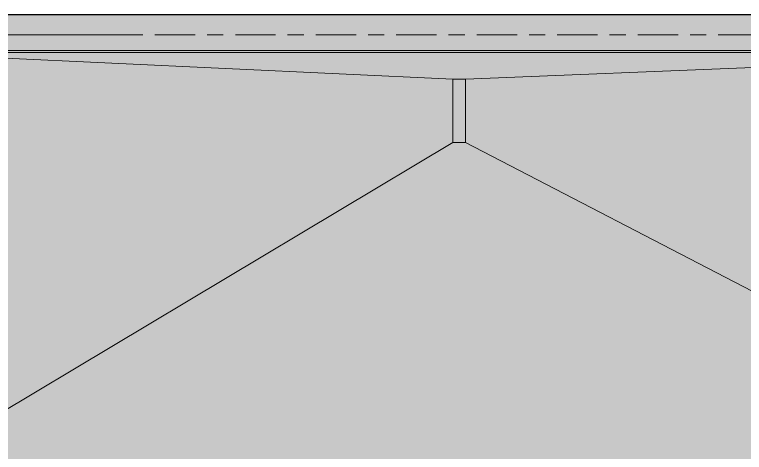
# Model space of a CAD drawing. Header units: millimetres. Extents: x 63482 to 319368, y -8553 to 29000.
# Drawn here: x 140454 to 154848, y 18775 to 27400 of the extents above; entities that cross this region are included whole.
import ezdxf

# ---------------------------------------------------------------- set-up
doc = ezdxf.new("R2010")
doc.units = ezdxf.units.MM
doc.linetypes.add('Осевая', pattern=[1587.5, 317.5, -238.125, 793.75, -238.125])
for name, color, linetype, lineweight in [('A-DETL', 7, 'Continuous', 5), ('A-GENM-3', 7, 'Continuous', 5), ('Оси', 7, 'Continuous', 9), ('Оси-2', 7, 'Осевая', 9)]:
    doc.layers.add(name, color=color, linetype=linetype, lineweight=lineweight)
doc.layers.add('A-DETL-GENF-2', color=7, linetype='Continuous', lineweight=9, true_color=0xd4d4d4, transparency=0.4)
doc.layers.add('A-FLOR-1', color=7, linetype='Continuous', lineweight=5, true_color=0xc3c3c3)
doc.layers.add('A-GENM-4', color=7, linetype='Continuous', lineweight=5, true_color=0x7f7f7f)

# ---------------------------------------------------------------- blocks, each defined once
blk = doc.blocks.new('парапет1 - парапет-18629556-Общий план 3 этажа с размещением фрагментов 3_1-3_8')
at = {"layer": 'A-GENM-3'}
blk.add_line((-2411, 27400), (33928, 27400), dxfattribs=at)
at = {"layer": 'A-GENM-4'}
for p, q in [((33219, 26691), (-1702, 26691)), ((-1665, 26654), (33182, 26654))]:
    blk.add_line(p, q, dxfattribs=at)

msp = doc.modelspace()

# ---------------------------------------------------------------- hatches: boundary and pattern name
at = {"layer": 'A-DETL-GENF-2'}
msp.add_hatch(color=256, dxfattribs=at).paths.add_polyline_path([(134338.4, 14774.9), (134520.6, 14774.9), (134520.6, 15358), (173548.6, 15358), (173548.6, 23888.3), (168716.7, 23888.3), (168716.7, 27398.1), (132379.5, 27398.1), (132379.5, 14774.9), (133338.5, 14774.9)])

# ---------------------------------------------------------------- linework, layer by layer
at = {"layer": 'A-DETL'}
msp.add_line((168716.7, 27398.1), (132379.5, 27398.1), dxfattribs=at)
at = {"layer": 'A-FLOR-1'}
for p, q in [((149098.6, 26130), (137788.9, 26653.6)), ((162385, 26653.6), (149348.6, 26130)), ((149098.6, 24880), (149098.6, 26130)), ((149348.6, 26130), (149098.6, 26130)), ((149348.6, 26130), (149348.6, 25762.2)), ((149348.6, 25759.1), (149348.6, 24880)), ((133430.5, 15518.4), (149098.6, 24880)), ((149348.6, 24880), (149098.6, 24880)), ((167716.8, 15358), (149348.6, 24880))]:
    msp.add_line(p, q, dxfattribs=at)
at = {"layer": 'Оси'}
msp.add_line((130164.3, 27000), (142664.3, 27000), dxfattribs=at)
at = {"layer": 'Оси-2'}
msp.add_line((142664.3, 27000), (156198.6, 27000), dxfattribs=at)

# ---------------------------------------------------------------- block references
at = {"layer": 'A-GENM-3'}
msp.add_blockref('парапет1 - парапет-18629556-Общий план 3 этажа с размещением фрагментов 3_1-3_8', (134788.6, 0), dxfattribs=at)

doc.saveas('drawing.dxf')
